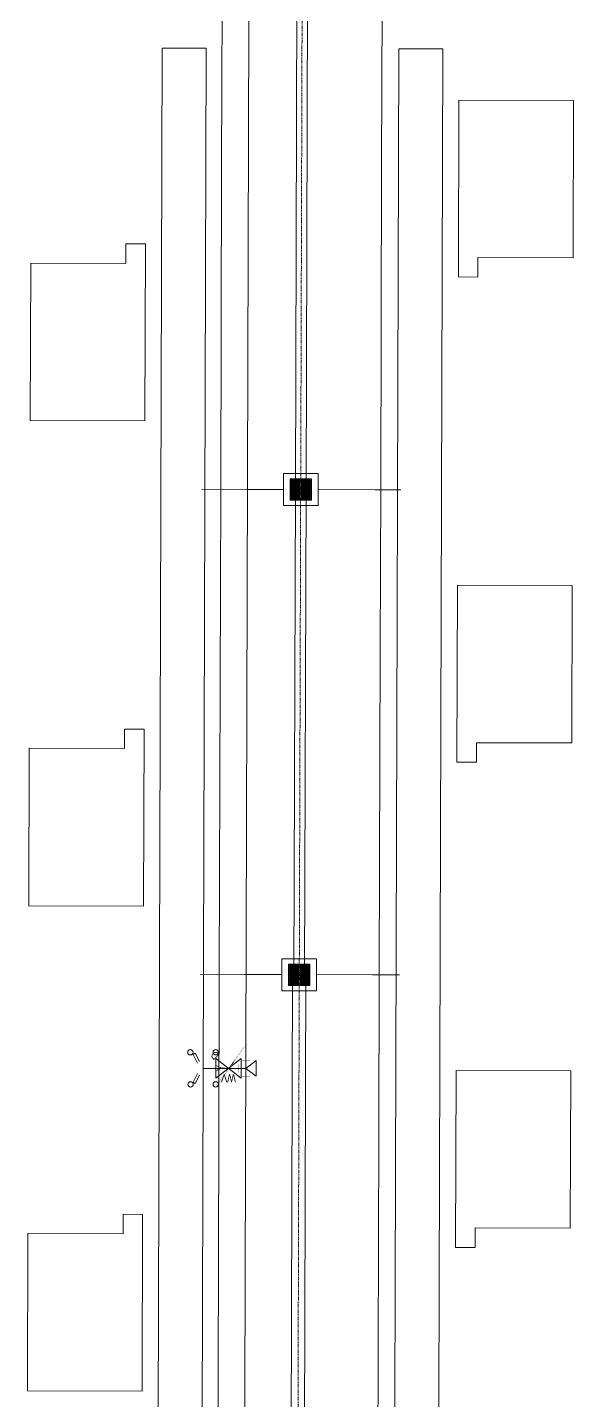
# Model space of a CAD drawing. Header units: feet. Extents: x 2383389 to 2386040, y 1992760 to 1995674.
# Drawn here: x 2384760.3 to 2384862.7, y 1993170.2 to 1993427.6 of the extents above; entities that cross this region are included whole.
import ezdxf
from ezdxf.enums import TextEntityAlignment as Align
from ezdxf.lldxf.tags import DXFTag

# ---------------------------------------------------------------- set-up
doc = ezdxf.new("R2010")
doc.units = ezdxf.units.FT
doc.header["$MEASUREMENT"] = 0
doc.linetypes.add('PHANTOM2', pattern=[1.25, 0.625, -0.125, 0.125, -0.125, 0.125, -0.125])
for name, color, linetype, lineweight in [('C-BLDG-SLAB', 140, 'Continuous', 0), ('C-FIRE-PIPE-12IN', 140, "UT-FIRE12''", 0), ('C-FIRE-STRC', 140, 'Continuous', 0)]:
    doc.layers.add(name, color=color, linetype=linetype, lineweight=lineweight)
for name, color, linetype, lineweight, true_color in [('C-PRKG-CONC', 1, 'Continuous', 0, 0xff0000), ('C-STRM-PIPE', 7, 'Continuous', 0, 0x00cc33), ('C-STRM-PIPE-PH2', 7, 'Continuous', 0, 0x00cc33), ('C-STRM-STRC', 7, 'Continuous', 0, 0x00cc33)]:
    doc.layers.add(name, color=color, linetype=linetype, lineweight=lineweight, true_color=true_color)
doc.layers.add('CJ-TOPO-PIPE', color=11, linetype='PHANTOM2')
doc.styles.add('_sys_ls_Arial Narrow', font='ARIALN.TTF', dxfattribs={"height": 1})
doc.styles.add('PFI_100', font='ARIALN.TTF', dxfattribs={"height": 0.03048})
tags = doc.linetypes.add("UT-FIRE12''", pattern='A,1.25,-0.05,["12\'\'F",_sys_ls_Arial Narrow,S=0.1,R=0,X=-0.05,Y=-0.04],-0.2', length=1.5).pattern_tags.tags
tags[15:16] = [DXFTag(74, 4), DXFTag(75, 0), DXFTag(340, '0'), DXFTag(46, 0.03937), DXFTag(50, 0.0), DXFTag(44, 0.0), DXFTag(45, 0.0)]
tags[4:5] = [DXFTag(74, 4), DXFTag(75, 0), DXFTag(340, '0'), DXFTag(46, 0.03937), DXFTag(50, 0.0), DXFTag(44, 0.0), DXFTag(45, 0.0)]

msp = doc.modelspace()

# ---------------------------------------------------------------- linework, layer by layer
at = {"layer": 'C-BLDG-SLAB', "flags": 128}
for points in [[(2384841.22172, 1993413.97347), (2384841.12498, 1993380.80695), (2384844.79163, 1993380.79625), (2384844.80232, 1993384.46291), (2384862.63558, 1993384.41089), (2384862.72163, 1993413.91076)], [(2384782.36193, 1993353.84552), (2384782.45867, 1993387.01204), (2384778.79202, 1993387.02274), (2384778.78132, 1993383.35609), (2384760.94807, 1993383.4081), (2384760.86202, 1993353.90823)], [(2384840.95641, 1993323.01553), (2384840.85967, 1993289.849), (2384844.52632, 1993289.83831), (2384844.53701, 1993293.50496), (2384862.37027, 1993293.45294), (2384862.45632, 1993322.95282)], [(2384782.09662, 1993262.88757), (2384782.19336, 1993296.0541), (2384778.52671, 1993296.06479), (2384778.51601, 1993292.39814), (2384760.68276, 1993292.45016), (2384760.59671, 1993262.95028)], [(2384840.6911, 1993232.05758), (2384840.59436, 1993198.89106), (2384844.26101, 1993198.88036), (2384844.2717, 1993202.54701), (2384862.10496, 1993202.495), (2384862.19101, 1993231.99487)], [(2384781.83131, 1993171.92962), (2384781.92805, 1993205.09615), (2384778.2614, 1993205.10684), (2384778.2507, 1993201.44019), (2384760.41744, 1993201.49221), (2384760.3314, 1993171.99234)]]:
    msp.add_lwpolyline(points, close=True, dxfattribs=at)
at = {"layer": 'C-FIRE-PIPE-12IN'}
msp.add_lwpolyline([(2384800.12693, 1992850.13847), (2384803.2604, 1993921.86638)], dxfattribs=at)
at = {"layer": 'C-FIRE-PIPE-12IN', "const_width": 0.06096, "flags": 128}
for points in [[(2384799.81437, 1993233.21671), (2384799.81492, 1993231.71671)], [(2384802.04817, 1993233.95159), (2384800.54817, 1993233.95104)], [(2384801.29817, 1993233.95131), (2384801.29871, 1993232.46725)], [(2384799.81465, 1993232.46671), (2384801.29871, 1993232.46725)], [(2384800.54925, 1993230.98291), (2384802.04925, 1993230.98346)], [(2384801.29925, 1993230.98319), (2384801.29871, 1993232.46725)]]:
    msp.add_lwpolyline(points, dxfattribs=at)
at = {"layer": 'C-FIRE-PIPE-12IN', "flags": 128}
for points in [[(2384803.21925, 1993230.98389), (2384801.29871, 1993232.46725), (2384803.21817, 1993233.95201), (2384803.21925, 1993230.98389)], [(2384793.20579, 1993232.46739), (2384801.24476, 1993232.46739)]]:
    msp.add_lwpolyline(points, dxfattribs=at)
at = {"layer": 'C-FIRE-STRC', "linetype": 'ByBlock', "lineweight": 0}
for p, q in [((2384791.79954, 1993235.27989), (2384791.38028, 1993235.07026)), ((2384792.5769, 1993233.72518), (2384791.79954, 1993235.27989)), ((2384791.38028, 1993235.07026), (2384792.19348, 1993233.44384)), ((2384795.62566, 1993230.61837), (2384800.40998, 1993234.31641)), ((2384795.62566, 1993234.31641), (2384795.62566, 1993230.61837)), ((2384800.40998, 1993230.61837), (2384795.62566, 1993234.31641)), ((2384800.40998, 1993234.31641), (2384800.40998, 1993230.61837)), ((2384792.19372, 1993231.4914), (2384791.38028, 1993229.86452)), ((2384792.5769, 1993231.2096), (2384791.79954, 1993229.65489)), ((2384791.79954, 1993229.65489), (2384791.38028, 1993229.86452))]:
    msp.add_line(p, q, dxfattribs=at)
at = {"layer": 'C-FIRE-STRC'}
for centre in [(2384790.87281, 1993235.46739), (2384795.63696, 1993235.46739), (2384790.91618, 1993229.46739), (2384795.62348, 1993229.46739)]:
    msp.add_circle(centre, 0.5, dxfattribs=at)
at = {"layer": 'C-PRKG-CONC'}
for points, elevation in [([(2384826.0338, 1993159.33363), (2384826.21086, 1993220.0346), (2384826.29897, 1993250.24421), (2384826.4763, 1993311.03752), (2384826.5645, 1993341.27589), (2384826.74156, 1993401.97764), (2384826.87093, 1993446.33121), (2384827.0911, 1993521.81217), (2384827.17903, 1993551.95854), (2384827.35626, 1993612.71837), (2384827.42438, 1993636.07419), (2384827.68971, 1993727.03678)], 284.15485), ([(2384797.46185, 1993648.96193), (2384797.35627, 1993612.76711), (2384796.872, 1993446.74059), (2384796.74103, 1993401.84086), (2384796.56258, 1993340.66034), (2384796.29833, 1993250.06818), (2384796.21131, 1993220.23498), (2384795.94525, 1993129.02104)], 280.58)]:
    msp.add_lwpolyline(points, dxfattribs=dict(at, elevation=elevation))
at = {"layer": 'C-PRKG-CONC', "flags": 128}
for points in [[(2384785.6013, 1993423.72063), (2384784.11191, 1992910.12193), (2384792.36187, 1992910.09786), (2384793.85126, 1993423.69656)], [(2384785.6013, 1993423.72063), (2384793.85126, 1993423.69656)], [(2384829.95518, 1993423.59125), (2384838.20514, 1993423.56719), (2384836.79236, 1992938.46839), (2384828.54021, 1992938.49246)], [(2384828.54021, 1992938.49246), (2384829.95518, 1993423.59125)]]:
    msp.add_lwpolyline(points, dxfattribs=at)
at = {"layer": 'C-STRM-PIPE', "color": 102, "linetype": 'Continuous', "lineweight": 0, "true_color": 0x00cc33}
for p, q in [((2384810.87104, 1993446.39156), (2384810.5635, 1993340.95606)), ((2384812.87103, 1993446.38572), (2384812.56349, 1993340.95023)), ((2384810.5635, 1993340.95606), (2384810.29819, 1993249.99812)), ((2384812.56349, 1993340.95023), (2384812.29818, 1993249.99228)), ((2384810.04819, 1993249.99885), (2384809.78287, 1993159.03966)), ((2384812.54818, 1993249.99156), (2384812.28286, 1993159.03237))]:
    msp.add_line(p, q, dxfattribs=at)
at = {"layer": 'C-STRM-PIPE-PH2', "const_width": 0.1524, "flags": 128}
for points in [[(2384808.31002, 1993340.95886), (2384792.94339, 1993341.00369)], [(2384814.81001, 1993340.94744), (2384830.38066, 1993340.90202)], [(2384808.05026, 1993250.049), (2384792.67822, 1993250.09384)], [(2384814.55024, 1993250.03758), (2384830.11548, 1993249.99217)]]:
    msp.add_lwpolyline(points, dxfattribs=at)
at = {"layer": 'C-STRM-STRC'}
for points in [[(2384814.81349, 1993343.95315, 0), (2384814.81349, 1993337.95315, 0), (2384808.31349, 1993337.95315, 0), (2384808.31349, 1993343.95315, 0), (2384814.81349, 1993343.95315, 0)], [(2384813.56349, 1993342.95315, 0), (2384813.56349, 1993338.95315, 0), (2384809.56349, 1993338.95315, 0), (2384809.56349, 1993342.95315, 0), (2384813.56349, 1993342.95315, 0)], [(2384809.71055, 1993342.80609, 0), (2384809.71055, 1993342.67864, 0), (2384810.52428, 1993342.67864, 0), (2384810.52428, 1993342.80609, 0), (2384809.71055, 1993342.80609, 0)], [(2384809.71055, 1993342.5806, 0), (2384809.71055, 1993342.45315, 0), (2384810.52428, 1993342.45315, 0), (2384810.52428, 1993342.5806, 0), (2384809.71055, 1993342.5806, 0)], [(2384809.71055, 1993342.35511, 0), (2384809.71055, 1993342.22766, 0), (2384810.52428, 1993342.22766, 0), (2384810.52428, 1993342.35511, 0), (2384809.71055, 1993342.35511, 0)], [(2384809.71055, 1993342.12962, 0), (2384809.71055, 1993342.00217, 0), (2384810.52428, 1993342.00217, 0), (2384810.52428, 1993342.12962, 0), (2384809.71055, 1993342.12962, 0)], [(2384809.71055, 1993341.90413, 0), (2384809.71055, 1993341.77668, 0), (2384810.52428, 1993341.77668, 0), (2384810.52428, 1993341.90413, 0), (2384809.71055, 1993341.90413, 0)], [(2384809.71055, 1993341.67864, 0), (2384809.71055, 1993341.55119, 0), (2384810.52428, 1993341.55119, 0), (2384810.52428, 1993341.67864, 0), (2384809.71055, 1993341.67864, 0)], [(2384809.71055, 1993341.45315, 0), (2384809.71055, 1993341.3257, 0), (2384810.52428, 1993341.3257, 0), (2384810.52428, 1993341.45315, 0), (2384809.71055, 1993341.45315, 0)], [(2384809.71055, 1993341.22766, 0), (2384809.71055, 1993341.10021, 0), (2384810.52428, 1993341.10021, 0), (2384810.52428, 1993341.22766, 0), (2384809.71055, 1993341.22766, 0)], [(2384809.71055, 1993341.00217, 0), (2384809.71055, 1993340.87472, 0), (2384810.52428, 1993340.87472, 0), (2384810.52428, 1993341.00217, 0), (2384809.71055, 1993341.00217, 0)], [(2384809.71055, 1993340.80609, 0), (2384809.71055, 1993340.67864, 0), (2384810.52428, 1993340.67864, 0), (2384810.52428, 1993340.80609, 0), (2384809.71055, 1993340.80609, 0)], [(2384810.60271, 1993342.80609, 0), (2384810.60271, 1993342.67864, 0), (2384811.41644, 1993342.67864, 0), (2384811.41644, 1993342.80609, 0), (2384810.60271, 1993342.80609, 0)], [(2384810.60271, 1993342.5806, 0), (2384810.60271, 1993342.45315, 0), (2384811.41644, 1993342.45315, 0), (2384811.41644, 1993342.5806, 0), (2384810.60271, 1993342.5806, 0)], [(2384810.60271, 1993342.35511, 0), (2384810.60271, 1993342.22766, 0), (2384811.41644, 1993342.22766, 0), (2384811.41644, 1993342.35511, 0), (2384810.60271, 1993342.35511, 0)], [(2384810.60271, 1993342.12962, 0), (2384810.60271, 1993342.00217, 0), (2384811.41644, 1993342.00217, 0), (2384811.41644, 1993342.12962, 0), (2384810.60271, 1993342.12962, 0)], [(2384810.60271, 1993341.90413, 0), (2384810.60271, 1993341.77668, 0), (2384811.41644, 1993341.77668, 0), (2384811.41644, 1993341.90413, 0), (2384810.60271, 1993341.90413, 0)], [(2384810.60271, 1993341.67864, 0), (2384810.60271, 1993341.55119, 0), (2384811.41644, 1993341.55119, 0), (2384811.41644, 1993341.67864, 0), (2384810.60271, 1993341.67864, 0)], [(2384810.60271, 1993341.45315, 0), (2384810.60271, 1993341.3257, 0), (2384811.41644, 1993341.3257, 0), (2384811.41644, 1993341.45315, 0), (2384810.60271, 1993341.45315, 0)], [(2384810.60271, 1993341.22766, 0), (2384810.60271, 1993341.10021, 0), (2384811.41644, 1993341.10021, 0), (2384811.41644, 1993341.22766, 0), (2384810.60271, 1993341.22766, 0)], [(2384810.60271, 1993341.00217, 0), (2384810.60271, 1993340.87472, 0), (2384811.41644, 1993340.87472, 0), (2384811.41644, 1993341.00217, 0), (2384810.60271, 1993341.00217, 0)], [(2384810.60271, 1993340.80609, 0), (2384810.60271, 1993340.67864, 0), (2384811.41644, 1993340.67864, 0), (2384811.41644, 1993340.80609, 0), (2384810.60271, 1993340.80609, 0)], [(2384811.71055, 1993342.80609, 0), (2384811.71055, 1993342.67864, 0), (2384812.52428, 1993342.67864, 0), (2384812.52428, 1993342.80609, 0), (2384811.71055, 1993342.80609, 0)], [(2384811.71055, 1993342.5806, 0), (2384811.71055, 1993342.45315, 0), (2384812.52428, 1993342.45315, 0), (2384812.52428, 1993342.5806, 0), (2384811.71055, 1993342.5806, 0)], [(2384811.71055, 1993342.35511, 0), (2384811.71055, 1993342.22766, 0), (2384812.52428, 1993342.22766, 0), (2384812.52428, 1993342.35511, 0), (2384811.71055, 1993342.35511, 0)], [(2384811.71055, 1993342.12962, 0), (2384811.71055, 1993342.00217, 0), (2384812.52428, 1993342.00217, 0), (2384812.52428, 1993342.12962, 0), (2384811.71055, 1993342.12962, 0)], [(2384811.71055, 1993341.90413, 0), (2384811.71055, 1993341.77668, 0), (2384812.52428, 1993341.77668, 0), (2384812.52428, 1993341.90413, 0), (2384811.71055, 1993341.90413, 0)], [(2384811.71055, 1993341.67864, 0), (2384811.71055, 1993341.55119, 0), (2384812.52428, 1993341.55119, 0), (2384812.52428, 1993341.67864, 0), (2384811.71055, 1993341.67864, 0)], [(2384811.71055, 1993341.45315, 0), (2384811.71055, 1993341.3257, 0), (2384812.52428, 1993341.3257, 0), (2384812.52428, 1993341.45315, 0), (2384811.71055, 1993341.45315, 0)], [(2384811.71055, 1993341.22766, 0), (2384811.71055, 1993341.10021, 0), (2384812.52428, 1993341.10021, 0), (2384812.52428, 1993341.22766, 0), (2384811.71055, 1993341.22766, 0)], [(2384811.71055, 1993341.00217, 0), (2384811.71055, 1993340.87472, 0), (2384812.52428, 1993340.87472, 0), (2384812.52428, 1993341.00217, 0), (2384811.71055, 1993341.00217, 0)], [(2384811.71055, 1993340.80609, 0), (2384811.71055, 1993340.67864, 0), (2384812.52428, 1993340.67864, 0), (2384812.52428, 1993340.80609, 0), (2384811.71055, 1993340.80609, 0)], [(2384812.60271, 1993342.80609, 0), (2384812.60271, 1993342.67864, 0), (2384813.41644, 1993342.67864, 0), (2384813.41644, 1993342.80609, 0), (2384812.60271, 1993342.80609, 0)], [(2384812.60271, 1993342.5806, 0), (2384812.60271, 1993342.45315, 0), (2384813.41644, 1993342.45315, 0), (2384813.41644, 1993342.5806, 0), (2384812.60271, 1993342.5806, 0)], [(2384812.60271, 1993342.35511, 0), (2384812.60271, 1993342.22766, 0), (2384813.41644, 1993342.22766, 0), (2384813.41644, 1993342.35511, 0), (2384812.60271, 1993342.35511, 0)], [(2384812.60271, 1993342.12962, 0), (2384812.60271, 1993342.00217, 0), (2384813.41644, 1993342.00217, 0), (2384813.41644, 1993342.12962, 0), (2384812.60271, 1993342.12962, 0)], [(2384812.60271, 1993341.90413, 0), (2384812.60271, 1993341.77668, 0), (2384813.41644, 1993341.77668, 0), (2384813.41644, 1993341.90413, 0), (2384812.60271, 1993341.90413, 0)], [(2384812.60271, 1993341.67864, 0), (2384812.60271, 1993341.55119, 0), (2384813.41644, 1993341.55119, 0), (2384813.41644, 1993341.67864, 0), (2384812.60271, 1993341.67864, 0)], [(2384812.60271, 1993341.45315, 0), (2384812.60271, 1993341.3257, 0), (2384813.41644, 1993341.3257, 0), (2384813.41644, 1993341.45315, 0), (2384812.60271, 1993341.45315, 0)], [(2384812.60271, 1993341.22766, 0), (2384812.60271, 1993341.10021, 0), (2384813.41644, 1993341.10021, 0), (2384813.41644, 1993341.22766, 0), (2384812.60271, 1993341.22766, 0)], [(2384812.60271, 1993341.00217, 0), (2384812.60271, 1993340.87472, 0), (2384813.41644, 1993340.87472, 0), (2384813.41644, 1993341.00217, 0), (2384812.60271, 1993341.00217, 0)], [(2384812.60271, 1993340.80609, 0), (2384812.60271, 1993340.67864, 0), (2384813.41644, 1993340.67864, 0), (2384813.41644, 1993340.80609, 0), (2384812.60271, 1993340.80609, 0)], [(2384809.71055, 1993340.5806, 0), (2384809.71055, 1993340.45315, 0), (2384810.52428, 1993340.45315, 0), (2384810.52428, 1993340.5806, 0), (2384809.71055, 1993340.5806, 0)], [(2384809.71055, 1993340.35511, 0), (2384809.71055, 1993340.22766, 0), (2384810.52428, 1993340.22766, 0), (2384810.52428, 1993340.35511, 0), (2384809.71055, 1993340.35511, 0)], [(2384809.71055, 1993340.12962, 0), (2384809.71055, 1993340.00217, 0), (2384810.52428, 1993340.00217, 0), (2384810.52428, 1993340.12962, 0), (2384809.71055, 1993340.12962, 0)], [(2384809.71055, 1993339.90413, 0), (2384809.71055, 1993339.77668, 0), (2384810.52428, 1993339.77668, 0), (2384810.52428, 1993339.90413, 0), (2384809.71055, 1993339.90413, 0)], [(2384809.71055, 1993339.67864, 0), (2384809.71055, 1993339.55119, 0), (2384810.52428, 1993339.55119, 0), (2384810.52428, 1993339.67864, 0), (2384809.71055, 1993339.67864, 0)], [(2384809.71055, 1993339.45315, 0), (2384809.71055, 1993339.3257, 0), (2384810.52428, 1993339.3257, 0), (2384810.52428, 1993339.45315, 0), (2384809.71055, 1993339.45315, 0)], [(2384809.71055, 1993339.22766, 0), (2384809.71055, 1993339.10021, 0), (2384810.52428, 1993339.10021, 0), (2384810.52428, 1993339.22766, 0), (2384809.71055, 1993339.22766, 0)], [(2384810.60271, 1993340.5806, 0), (2384810.60271, 1993340.45315, 0), (2384811.41644, 1993340.45315, 0), (2384811.41644, 1993340.5806, 0), (2384810.60271, 1993340.5806, 0)], [(2384810.60271, 1993340.35511, 0), (2384810.60271, 1993340.22766, 0), (2384811.41644, 1993340.22766, 0), (2384811.41644, 1993340.35511, 0), (2384810.60271, 1993340.35511, 0)], [(2384810.60271, 1993340.12962, 0), (2384810.60271, 1993340.00217, 0), (2384811.41644, 1993340.00217, 0), (2384811.41644, 1993340.12962, 0), (2384810.60271, 1993340.12962, 0)], [(2384810.60271, 1993339.90413, 0), (2384810.60271, 1993339.77668, 0), (2384811.41644, 1993339.77668, 0), (2384811.41644, 1993339.90413, 0), (2384810.60271, 1993339.90413, 0)], [(2384810.60271, 1993339.67864, 0), (2384810.60271, 1993339.55119, 0), (2384811.41644, 1993339.55119, 0), (2384811.41644, 1993339.67864, 0), (2384810.60271, 1993339.67864, 0)], [(2384810.60271, 1993339.45315, 0), (2384810.60271, 1993339.3257, 0), (2384811.41644, 1993339.3257, 0), (2384811.41644, 1993339.45315, 0), (2384810.60271, 1993339.45315, 0)], [(2384810.60271, 1993339.22766, 0), (2384810.60271, 1993339.10021, 0), (2384811.41644, 1993339.10021, 0), (2384811.41644, 1993339.22766, 0), (2384810.60271, 1993339.22766, 0)], [(2384811.71055, 1993340.5806, 0), (2384811.71055, 1993340.45315, 0), (2384812.52428, 1993340.45315, 0), (2384812.52428, 1993340.5806, 0), (2384811.71055, 1993340.5806, 0)], [(2384811.71055, 1993340.35511, 0), (2384811.71055, 1993340.22766, 0), (2384812.52428, 1993340.22766, 0), (2384812.52428, 1993340.35511, 0), (2384811.71055, 1993340.35511, 0)], [(2384811.71055, 1993340.12962, 0), (2384811.71055, 1993340.00217, 0), (2384812.52428, 1993340.00217, 0), (2384812.52428, 1993340.12962, 0), (2384811.71055, 1993340.12962, 0)], [(2384811.71055, 1993339.90413, 0), (2384811.71055, 1993339.77668, 0), (2384812.52428, 1993339.77668, 0), (2384812.52428, 1993339.90413, 0), (2384811.71055, 1993339.90413, 0)], [(2384811.71055, 1993339.67864, 0), (2384811.71055, 1993339.55119, 0), (2384812.52428, 1993339.55119, 0), (2384812.52428, 1993339.67864, 0), (2384811.71055, 1993339.67864, 0)], [(2384811.71055, 1993339.45315, 0), (2384811.71055, 1993339.3257, 0), (2384812.52428, 1993339.3257, 0), (2384812.52428, 1993339.45315, 0), (2384811.71055, 1993339.45315, 0)], [(2384811.71055, 1993339.22766, 0), (2384811.71055, 1993339.10021, 0), (2384812.52428, 1993339.10021, 0), (2384812.52428, 1993339.22766, 0), (2384811.71055, 1993339.22766, 0)], [(2384812.60271, 1993340.5806, 0), (2384812.60271, 1993340.45315, 0), (2384813.41644, 1993340.45315, 0), (2384813.41644, 1993340.5806, 0), (2384812.60271, 1993340.5806, 0)], [(2384812.60271, 1993340.35511, 0), (2384812.60271, 1993340.22766, 0), (2384813.41644, 1993340.22766, 0), (2384813.41644, 1993340.35511, 0), (2384812.60271, 1993340.35511, 0)], [(2384812.60271, 1993340.12962, 0), (2384812.60271, 1993340.00217, 0), (2384813.41644, 1993340.00217, 0), (2384813.41644, 1993340.12962, 0), (2384812.60271, 1993340.12962, 0)], [(2384812.60271, 1993339.90413, 0), (2384812.60271, 1993339.77668, 0), (2384813.41644, 1993339.77668, 0), (2384813.41644, 1993339.90413, 0), (2384812.60271, 1993339.90413, 0)], [(2384812.60271, 1993339.67864, 0), (2384812.60271, 1993339.55119, 0), (2384813.41644, 1993339.55119, 0), (2384813.41644, 1993339.67864, 0), (2384812.60271, 1993339.67864, 0)], [(2384812.60271, 1993339.45315, 0), (2384812.60271, 1993339.3257, 0), (2384813.41644, 1993339.3257, 0), (2384813.41644, 1993339.45315, 0), (2384812.60271, 1993339.45315, 0)], [(2384812.60271, 1993339.22766, 0), (2384812.60271, 1993339.10021, 0), (2384813.41644, 1993339.10021, 0), (2384813.41644, 1993339.22766, 0), (2384812.60271, 1993339.22766, 0)], [(2384814.54818, 1993252.9952, 0), (2384814.54818, 1993246.9952, 0), (2384808.04818, 1993246.9952, 0), (2384808.04818, 1993252.9952, 0), (2384814.54818, 1993252.9952, 0)], [(2384813.29818, 1993251.9952, 0), (2384813.29818, 1993247.9952, 0), (2384809.29818, 1993247.9952, 0), (2384809.29818, 1993251.9952, 0), (2384813.29818, 1993251.9952, 0)], [(2384809.44524, 1993251.84814, 0), (2384809.44524, 1993251.72069, 0), (2384810.25897, 1993251.72069, 0), (2384810.25897, 1993251.84814, 0), (2384809.44524, 1993251.84814, 0)], [(2384809.44524, 1993251.62265, 0), (2384809.44524, 1993251.4952, 0), (2384810.25897, 1993251.4952, 0), (2384810.25897, 1993251.62265, 0), (2384809.44524, 1993251.62265, 0)], [(2384809.44524, 1993251.39716, 0), (2384809.44524, 1993251.26971, 0), (2384810.25897, 1993251.26971, 0), (2384810.25897, 1993251.39716, 0), (2384809.44524, 1993251.39716, 0)], [(2384809.44524, 1993251.17167, 0), (2384809.44524, 1993251.04422, 0), (2384810.25897, 1993251.04422, 0), (2384810.25897, 1993251.17167, 0), (2384809.44524, 1993251.17167, 0)], [(2384809.44524, 1993250.94618, 0), (2384809.44524, 1993250.81873, 0), (2384810.25897, 1993250.81873, 0), (2384810.25897, 1993250.94618, 0), (2384809.44524, 1993250.94618, 0)], [(2384809.44524, 1993250.72069, 0), (2384809.44524, 1993250.59324, 0), (2384810.25897, 1993250.59324, 0), (2384810.25897, 1993250.72069, 0), (2384809.44524, 1993250.72069, 0)], [(2384810.3374, 1993251.84814, 0), (2384810.3374, 1993251.72069, 0), (2384811.15112, 1993251.72069, 0), (2384811.15112, 1993251.84814, 0), (2384810.3374, 1993251.84814, 0)], [(2384810.3374, 1993251.62265, 0), (2384810.3374, 1993251.4952, 0), (2384811.15112, 1993251.4952, 0), (2384811.15112, 1993251.62265, 0), (2384810.3374, 1993251.62265, 0)], [(2384810.3374, 1993251.39716, 0), (2384810.3374, 1993251.26971, 0), (2384811.15112, 1993251.26971, 0), (2384811.15112, 1993251.39716, 0), (2384810.3374, 1993251.39716, 0)], [(2384810.3374, 1993251.17167, 0), (2384810.3374, 1993251.04422, 0), (2384811.15112, 1993251.04422, 0), (2384811.15112, 1993251.17167, 0), (2384810.3374, 1993251.17167, 0)], [(2384810.3374, 1993250.94618, 0), (2384810.3374, 1993250.81873, 0), (2384811.15112, 1993250.81873, 0), (2384811.15112, 1993250.94618, 0), (2384810.3374, 1993250.94618, 0)], [(2384810.3374, 1993250.72069, 0), (2384810.3374, 1993250.59324, 0), (2384811.15112, 1993250.59324, 0), (2384811.15112, 1993250.72069, 0), (2384810.3374, 1993250.72069, 0)], [(2384811.44524, 1993251.84814, 0), (2384811.44524, 1993251.72069, 0), (2384812.25897, 1993251.72069, 0), (2384812.25897, 1993251.84814, 0), (2384811.44524, 1993251.84814, 0)], [(2384811.44524, 1993251.62265, 0), (2384811.44524, 1993251.4952, 0), (2384812.25897, 1993251.4952, 0), (2384812.25897, 1993251.62265, 0), (2384811.44524, 1993251.62265, 0)], [(2384811.44524, 1993251.39716, 0), (2384811.44524, 1993251.26971, 0), (2384812.25897, 1993251.26971, 0), (2384812.25897, 1993251.39716, 0), (2384811.44524, 1993251.39716, 0)], [(2384811.44524, 1993251.17167, 0), (2384811.44524, 1993251.04422, 0), (2384812.25897, 1993251.04422, 0), (2384812.25897, 1993251.17167, 0), (2384811.44524, 1993251.17167, 0)], [(2384811.44524, 1993250.94618, 0), (2384811.44524, 1993250.81873, 0), (2384812.25897, 1993250.81873, 0), (2384812.25897, 1993250.94618, 0), (2384811.44524, 1993250.94618, 0)], [(2384811.44524, 1993250.72069, 0), (2384811.44524, 1993250.59324, 0), (2384812.25897, 1993250.59324, 0), (2384812.25897, 1993250.72069, 0), (2384811.44524, 1993250.72069, 0)], [(2384812.3374, 1993251.84814, 0), (2384812.3374, 1993251.72069, 0), (2384813.15112, 1993251.72069, 0), (2384813.15112, 1993251.84814, 0), (2384812.3374, 1993251.84814, 0)], [(2384812.3374, 1993251.62265, 0), (2384812.3374, 1993251.4952, 0), (2384813.15112, 1993251.4952, 0), (2384813.15112, 1993251.62265, 0), (2384812.3374, 1993251.62265, 0)], [(2384812.3374, 1993251.39716, 0), (2384812.3374, 1993251.26971, 0), (2384813.15112, 1993251.26971, 0), (2384813.15112, 1993251.39716, 0), (2384812.3374, 1993251.39716, 0)], [(2384812.3374, 1993251.17167, 0), (2384812.3374, 1993251.04422, 0), (2384813.15112, 1993251.04422, 0), (2384813.15112, 1993251.17167, 0), (2384812.3374, 1993251.17167, 0)], [(2384812.3374, 1993250.94618, 0), (2384812.3374, 1993250.81873, 0), (2384813.15112, 1993250.81873, 0), (2384813.15112, 1993250.94618, 0), (2384812.3374, 1993250.94618, 0)], [(2384812.3374, 1993250.72069, 0), (2384812.3374, 1993250.59324, 0), (2384813.15112, 1993250.59324, 0), (2384813.15112, 1993250.72069, 0), (2384812.3374, 1993250.72069, 0)], [(2384809.44524, 1993250.4952, 0), (2384809.44524, 1993250.36775, 0), (2384810.25897, 1993250.36775, 0), (2384810.25897, 1993250.4952, 0), (2384809.44524, 1993250.4952, 0)], [(2384809.44524, 1993250.26971, 0), (2384809.44524, 1993250.14226, 0), (2384810.25897, 1993250.14226, 0), (2384810.25897, 1993250.26971, 0), (2384809.44524, 1993250.26971, 0)], [(2384809.44524, 1993250.04422, 0), (2384809.44524, 1993249.91677, 0), (2384810.25897, 1993249.91677, 0), (2384810.25897, 1993250.04422, 0), (2384809.44524, 1993250.04422, 0)], [(2384809.44524, 1993249.84814, 0), (2384809.44524, 1993249.72069, 0), (2384810.25897, 1993249.72069, 0), (2384810.25897, 1993249.84814, 0), (2384809.44524, 1993249.84814, 0)], [(2384809.44524, 1993249.62265, 0), (2384809.44524, 1993249.4952, 0), (2384810.25897, 1993249.4952, 0), (2384810.25897, 1993249.62265, 0), (2384809.44524, 1993249.62265, 0)], [(2384809.44524, 1993249.39716, 0), (2384809.44524, 1993249.26971, 0), (2384810.25897, 1993249.26971, 0), (2384810.25897, 1993249.39716, 0), (2384809.44524, 1993249.39716, 0)], [(2384809.44524, 1993249.17167, 0), (2384809.44524, 1993249.04422, 0), (2384810.25897, 1993249.04422, 0), (2384810.25897, 1993249.17167, 0), (2384809.44524, 1993249.17167, 0)], [(2384809.44524, 1993248.94618, 0), (2384809.44524, 1993248.81873, 0), (2384810.25897, 1993248.81873, 0), (2384810.25897, 1993248.94618, 0), (2384809.44524, 1993248.94618, 0)], [(2384809.44524, 1993248.72069, 0), (2384809.44524, 1993248.59324, 0), (2384810.25897, 1993248.59324, 0), (2384810.25897, 1993248.72069, 0), (2384809.44524, 1993248.72069, 0)], [(2384809.44524, 1993248.4952, 0), (2384809.44524, 1993248.36775, 0), (2384810.25897, 1993248.36775, 0), (2384810.25897, 1993248.4952, 0), (2384809.44524, 1993248.4952, 0)], [(2384809.44524, 1993248.26971, 0), (2384809.44524, 1993248.14226, 0), (2384810.25897, 1993248.14226, 0), (2384810.25897, 1993248.26971, 0), (2384809.44524, 1993248.26971, 0)], [(2384810.3374, 1993250.4952, 0), (2384810.3374, 1993250.36775, 0), (2384811.15112, 1993250.36775, 0), (2384811.15112, 1993250.4952, 0), (2384810.3374, 1993250.4952, 0)], [(2384810.3374, 1993250.26971, 0), (2384810.3374, 1993250.14226, 0), (2384811.15112, 1993250.14226, 0), (2384811.15112, 1993250.26971, 0), (2384810.3374, 1993250.26971, 0)], [(2384810.3374, 1993250.04422, 0), (2384810.3374, 1993249.91677, 0), (2384811.15112, 1993249.91677, 0), (2384811.15112, 1993250.04422, 0), (2384810.3374, 1993250.04422, 0)], [(2384810.3374, 1993249.84814, 0), (2384810.3374, 1993249.72069, 0), (2384811.15112, 1993249.72069, 0), (2384811.15112, 1993249.84814, 0), (2384810.3374, 1993249.84814, 0)], [(2384810.3374, 1993249.62265, 0), (2384810.3374, 1993249.4952, 0), (2384811.15112, 1993249.4952, 0), (2384811.15112, 1993249.62265, 0), (2384810.3374, 1993249.62265, 0)], [(2384810.3374, 1993249.39716, 0), (2384810.3374, 1993249.26971, 0), (2384811.15112, 1993249.26971, 0), (2384811.15112, 1993249.39716, 0), (2384810.3374, 1993249.39716, 0)], [(2384810.3374, 1993249.17167, 0), (2384810.3374, 1993249.04422, 0), (2384811.15112, 1993249.04422, 0), (2384811.15112, 1993249.17167, 0), (2384810.3374, 1993249.17167, 0)], [(2384810.3374, 1993248.94618, 0), (2384810.3374, 1993248.81873, 0), (2384811.15112, 1993248.81873, 0), (2384811.15112, 1993248.94618, 0), (2384810.3374, 1993248.94618, 0)], [(2384810.3374, 1993248.72069, 0), (2384810.3374, 1993248.59324, 0), (2384811.15112, 1993248.59324, 0), (2384811.15112, 1993248.72069, 0), (2384810.3374, 1993248.72069, 0)], [(2384810.3374, 1993248.4952, 0), (2384810.3374, 1993248.36775, 0), (2384811.15112, 1993248.36775, 0), (2384811.15112, 1993248.4952, 0), (2384810.3374, 1993248.4952, 0)], [(2384810.3374, 1993248.26971, 0), (2384810.3374, 1993248.14226, 0), (2384811.15112, 1993248.14226, 0), (2384811.15112, 1993248.26971, 0), (2384810.3374, 1993248.26971, 0)], [(2384811.44524, 1993250.4952, 0), (2384811.44524, 1993250.36775, 0), (2384812.25897, 1993250.36775, 0), (2384812.25897, 1993250.4952, 0), (2384811.44524, 1993250.4952, 0)], [(2384811.44524, 1993250.26971, 0), (2384811.44524, 1993250.14226, 0), (2384812.25897, 1993250.14226, 0), (2384812.25897, 1993250.26971, 0), (2384811.44524, 1993250.26971, 0)], [(2384811.44524, 1993250.04422, 0), (2384811.44524, 1993249.91677, 0), (2384812.25897, 1993249.91677, 0), (2384812.25897, 1993250.04422, 0), (2384811.44524, 1993250.04422, 0)], [(2384811.44524, 1993249.84814, 0), (2384811.44524, 1993249.72069, 0), (2384812.25897, 1993249.72069, 0), (2384812.25897, 1993249.84814, 0), (2384811.44524, 1993249.84814, 0)], [(2384811.44524, 1993249.62265, 0), (2384811.44524, 1993249.4952, 0), (2384812.25897, 1993249.4952, 0), (2384812.25897, 1993249.62265, 0), (2384811.44524, 1993249.62265, 0)], [(2384811.44524, 1993249.39716, 0), (2384811.44524, 1993249.26971, 0), (2384812.25897, 1993249.26971, 0), (2384812.25897, 1993249.39716, 0), (2384811.44524, 1993249.39716, 0)], [(2384811.44524, 1993249.17167, 0), (2384811.44524, 1993249.04422, 0), (2384812.25897, 1993249.04422, 0), (2384812.25897, 1993249.17167, 0), (2384811.44524, 1993249.17167, 0)], [(2384811.44524, 1993248.94618, 0), (2384811.44524, 1993248.81873, 0), (2384812.25897, 1993248.81873, 0), (2384812.25897, 1993248.94618, 0), (2384811.44524, 1993248.94618, 0)], [(2384811.44524, 1993248.72069, 0), (2384811.44524, 1993248.59324, 0), (2384812.25897, 1993248.59324, 0), (2384812.25897, 1993248.72069, 0), (2384811.44524, 1993248.72069, 0)], [(2384811.44524, 1993248.4952, 0), (2384811.44524, 1993248.36775, 0), (2384812.25897, 1993248.36775, 0), (2384812.25897, 1993248.4952, 0), (2384811.44524, 1993248.4952, 0)], [(2384811.44524, 1993248.26971, 0), (2384811.44524, 1993248.14226, 0), (2384812.25897, 1993248.14226, 0), (2384812.25897, 1993248.26971, 0), (2384811.44524, 1993248.26971, 0)], [(2384812.3374, 1993250.4952, 0), (2384812.3374, 1993250.36775, 0), (2384813.15112, 1993250.36775, 0), (2384813.15112, 1993250.4952, 0), (2384812.3374, 1993250.4952, 0)], [(2384812.3374, 1993250.26971, 0), (2384812.3374, 1993250.14226, 0), (2384813.15112, 1993250.14226, 0), (2384813.15112, 1993250.26971, 0), (2384812.3374, 1993250.26971, 0)], [(2384812.3374, 1993250.04422, 0), (2384812.3374, 1993249.91677, 0), (2384813.15112, 1993249.91677, 0), (2384813.15112, 1993250.04422, 0), (2384812.3374, 1993250.04422, 0)], [(2384812.3374, 1993249.84814, 0), (2384812.3374, 1993249.72069, 0), (2384813.15112, 1993249.72069, 0), (2384813.15112, 1993249.84814, 0), (2384812.3374, 1993249.84814, 0)], [(2384812.3374, 1993249.62265, 0), (2384812.3374, 1993249.4952, 0), (2384813.15112, 1993249.4952, 0), (2384813.15112, 1993249.62265, 0), (2384812.3374, 1993249.62265, 0)], [(2384812.3374, 1993249.39716, 0), (2384812.3374, 1993249.26971, 0), (2384813.15112, 1993249.26971, 0), (2384813.15112, 1993249.39716, 0), (2384812.3374, 1993249.39716, 0)], [(2384812.3374, 1993249.17167, 0), (2384812.3374, 1993249.04422, 0), (2384813.15112, 1993249.04422, 0), (2384813.15112, 1993249.17167, 0), (2384812.3374, 1993249.17167, 0)], [(2384812.3374, 1993248.94618, 0), (2384812.3374, 1993248.81873, 0), (2384813.15112, 1993248.81873, 0), (2384813.15112, 1993248.94618, 0), (2384812.3374, 1993248.94618, 0)], [(2384812.3374, 1993248.72069, 0), (2384812.3374, 1993248.59324, 0), (2384813.15112, 1993248.59324, 0), (2384813.15112, 1993248.72069, 0), (2384812.3374, 1993248.72069, 0)], [(2384812.3374, 1993248.4952, 0), (2384812.3374, 1993248.36775, 0), (2384813.15112, 1993248.36775, 0), (2384813.15112, 1993248.4952, 0), (2384812.3374, 1993248.4952, 0)], [(2384812.3374, 1993248.26971, 0), (2384812.3374, 1993248.14226, 0), (2384813.15112, 1993248.14226, 0), (2384813.15112, 1993248.26971, 0), (2384812.3374, 1993248.26971, 0)]]:
    msp.add_polyline3d(points, dxfattribs=at)
for centre in [(2384811.56349, 1993340.95315), (2384811.29818, 1993249.9952)]:
    msp.add_ellipse(centre, major_axis=(-0.03536, 0.03536), ratio=0.999999989, start_param=2.356194485, end_param=8.639379792, dxfattribs=at)
at = {"layer": 'CJ-TOPO-PIPE', "lineweight": 5}
for p, q in [((2384811.56349, 1993340.95315), (2384811.87103, 1993446.38864)), ((2384811.29818, 1993249.9952), (2384811.56349, 1993340.95315)), ((2384811.03287, 1993159.03602), (2384811.29818, 1993249.9952))]:
    msp.add_line(p, q, dxfattribs=at)

# ---------------------------------------------------------------- texts
at = {"layer": 'C-FIRE-STRC', "lineweight": 0, "style": 'PFI_100'}
for s, rotation, p in [('D', 135, (2384795.49215, 1993234.9046)), ('Y', 90, (2384796.56304, 1993232.50919)), ('WV', 180, (2384798.02381, 1993230.62017))]:
    msp.add_text(s, height=1.5, rotation=rotation, dxfattribs=at).set_placement(p, align=Align.MIDDLE)
at = {"layer": 'C-FIRE-STRC', "lineweight": 0, "style": 'PFI_100', "oblique": 80.2140913}
msp.add_text('H', height=1.5, rotation=45, dxfattribs=at).set_placement((2384795.60487, 1993230.18424), align=Align.MIDDLE)

doc.saveas('drawing.dxf')
